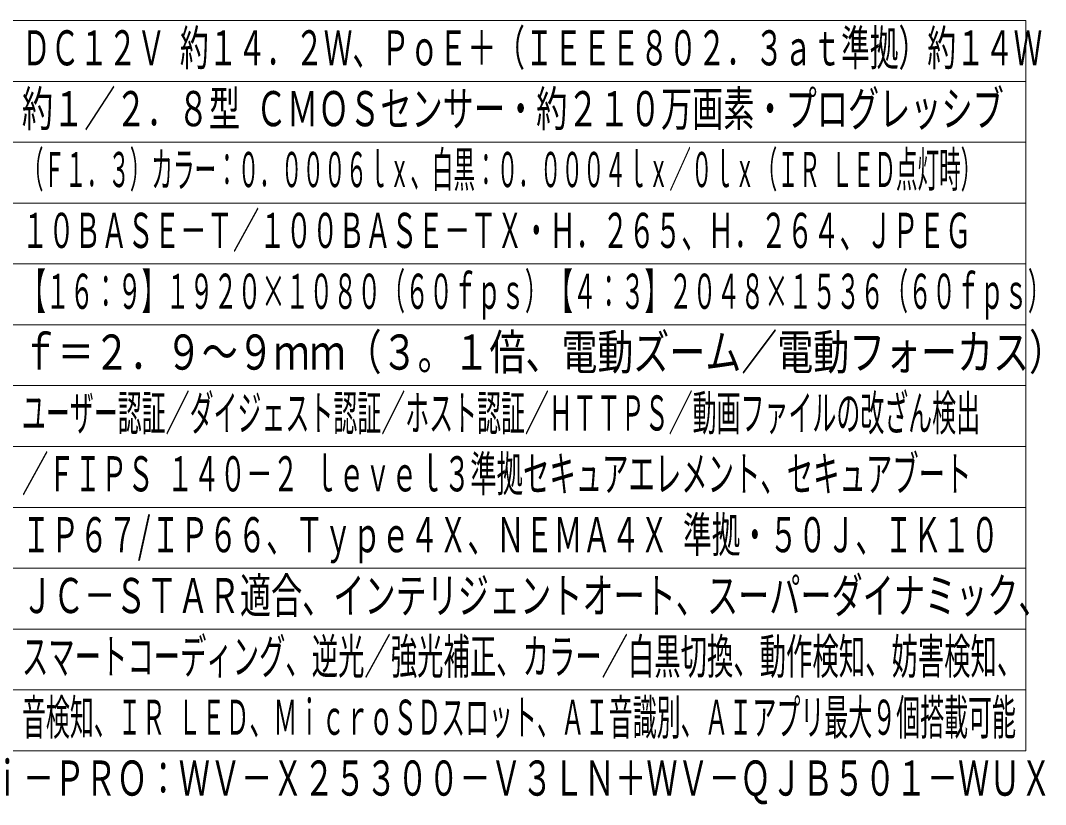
# Model space of a CAD drawing. Units: millimetres on the paper. Extents: x -62 to 64, y -59 to 59.
# Drawn here: x -20.1 to 64.1, y -59 to 5.4 of the extents above; entities that cross this region are included whole.
import ezdxf
from ezdxf.enums import TextEntityAlignment as Align

# ---------------------------------------------------------------- set-up
doc = ezdxf.new("R2010")
doc.units = ezdxf.units.MM
doc.layers.add('0-3_MOJI1', color=7, linetype='Continuous')
doc.layers.add('0-4_相当品', color=4, linetype='Continuous')
doc.layers.add('0-5_WAKU', color=4, linetype='Continuous', lineweight=9)
doc.styles.add('ＭＳ ゴシック', font='')
doc.styles.get('ＭＳ ゴシック').set_extended_font_data('MS Gothic')

msp = doc.modelspace()

# ---------------------------------------------------------------- linework, layer by layer
at = {"layer": '0-5_WAKU', "color": 3}
for p, q in [((62.5, 5.4), (-62.5, 5.4)), ((62.5, -54.6), (62.5, 5.4)), ((-62.5, -54.6), (62.5, -54.6))]:
    msp.add_line(p, q, dxfattribs=at)
at = {"layer": '0-5_WAKU'}
for p, q in [((62.5, 0.4), (-62.5, 0.4)), ((62.5, -4.6), (-62.5, -4.6)), ((-62.5, -9.6), (62.5, -9.6)), ((-62.5, -14.6), (62.5, -14.6)), ((-62.5, -19.6), (62.5, -19.6)), ((-62.5, -24.6), (62.5, -24.6)), ((62.5, -29.6), (-62.5, -29.6)), ((62.5, -34.6), (-62.5, -34.6)), ((-62.5, -39.6), (62.5, -39.6)), ((62.5, -44.6), (-62.5, -44.6)), ((62.5, -49.6), (-62.5, -49.6))]:
    msp.add_line(p, q, dxfattribs=at)

# ---------------------------------------------------------------- texts
at = {"layer": '0-3_MOJI1', "style": 'ＭＳ ゴシック'}
for s, height, width, p in [('ＤＣ１２Ｖ 約１４．２Ｗ、ＰｏＥ＋（ＩＥＥＥ８０２．３ａｔ準拠）約１４Ｗ', 2.886, 0.6, (-20, 0.845)), ('約１／２．８型 ＣＭＯＳセンサー・約２１０万画素・プログレッシブ', 2.889, 0.65, (-20, -4.155)), ('（Ｆ１．３）カラー：０．０００６ｌｘ、白黒：０．０００４ｌｘ／０ｌｘ（ＩＲ ＬＥＤ点灯時）', 2.889, 0.45, (-20, -9.155)), ('１０ＢＡＳＥ－Ｔ／１００ＢＡＳＥ－ＴＸ・Ｈ．２６５、Ｈ．２６４、ＪＰＥＧ', 2.889, 0.55, (-20, -14.155)), ('【１６：９】１９２０×１０８０（６０ｆｐｓ）【４：３】２０４８×１５３６（６０ｆｐｓ）', 2.886, 0.5, (-20, -19.155)), ('ｆ＝２．９～９ｍｍ（３。１倍、電動ズーム／電動フォーカス）', 2.889, 0.75, (-20, -24.155)), ('ユーザー認証／ダイジェスト認証／ホスト認証／ＨＴＴＰＳ／動画ファイルの改ざん検出', 2.886, 0.5, (-20, -29.155)), ('／ＦＩＰＳ １４０－２ ｌｅｖｅｌ３準拠セキュアエレメント、セキュアブート', 2.889, 0.55, (-20, -34.155)), ('ＩＰ６７/ＩＰ６６、Ｔｙｐｅ４Ｘ、ＮＥＭＡ４Ｘ 準拠・５０Ｊ、ＩＫ１０', 2.886, 0.6, (-20, -39.155)), ('ＪＣ－ＳＴＡＲ適合、インテリジェントオート、スーパーダイナミック、', 2.886, 0.65, (-20, -44.155)), ('スマートコーディング、逆光／強光補正、カラー／白黒切換、動作検知、妨害検知、', 2.886, 0.55, (-20, -49.155)), ('音検知、ＩＲ ＬＥＤ、ＭｉｃｒｏＳＤスロット、ＡＩ音識別、ＡＩアプリ最大９個搭載可能', 2.886, 0.5, (-20, -54.155))]:
    msp.add_text(s, height=height, dxfattribs=dict(at, width=width)).set_placement(p, align=Align.BOTTOM_LEFT)
at = {"layer": '0-4_相当品', "style": 'ＭＳ ゴシック', "width": 0.65}
msp.add_text('ｉ－ＰＲＯ：ＷＶ－Ｘ２５３００－Ｖ３ＬＮ＋ＷＶ－ＱＪＢ５０１－ＷＵＸ', height=2.889, dxfattribs=at).set_placement((-22.48, -59.155), align=Align.BOTTOM_LEFT)

doc.saveas('drawing.dxf')
